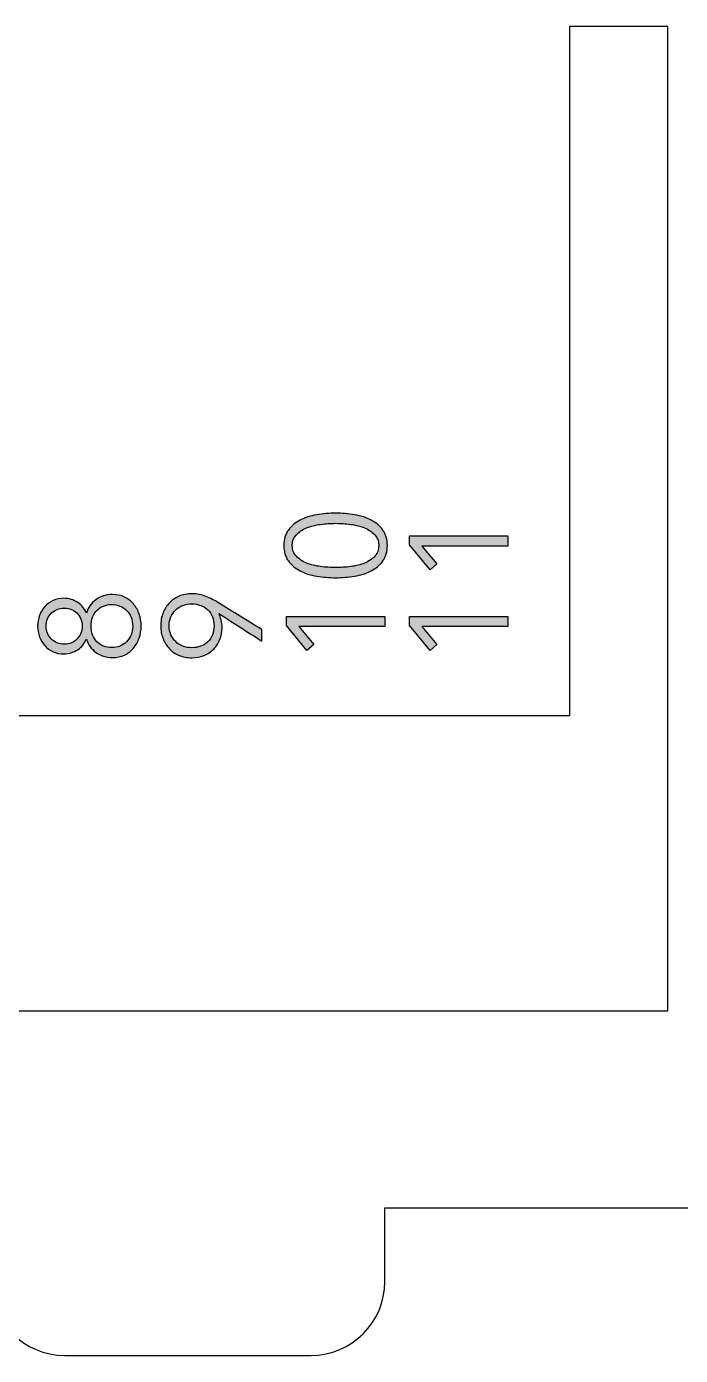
# Model space of a CAD drawing. Header units: millimetres. Extents: x 1 to 204, y 1 to 161.
# Drawn here: x 149.97 to 163.25, y 1 to 28 of the extents above; entities that cross this region are included whole.
import ezdxf

# ---------------------------------------------------------------- set-up
doc = ezdxf.new("R2010")
doc.units = ezdxf.units.MM
doc.header["$MEASUREMENT"] = 0
doc.layers.add('cut', color=1, linetype='Continuous', true_color=0xff0000)
doc.layers.add('raster', color=178, linetype='Continuous', true_color=0x000000)

msp = doc.modelspace()

# ---------------------------------------------------------------- hatches: boundary and pattern name
at = {"layer": 'raster'}
h = msp.add_hatch(color=256, dxfattribs=at)
h.paths.add_polyline_path([(155.199, 17.458), (155.2, 17.481), (155.201, 17.503), (155.202, 17.525), (155.204, 17.536), (155.205, 17.547), (155.206, 17.558), (155.208, 17.568), (155.21, 17.579), (155.212, 17.589), (155.214, 17.599), (155.217, 17.609), (155.219, 17.619), (155.222, 17.629), (155.225, 17.639), (155.228, 17.648), (155.232, 17.658), (155.235, 17.667), (155.239, 17.676), (155.243, 17.685), (155.247, 17.694), (155.251, 17.703), (155.255, 17.712), (155.26, 17.72), (155.265, 17.729), (155.269, 17.737), (155.275, 17.746), (155.28, 17.754), (155.285, 17.762), (155.291, 17.77), (155.303, 17.785), (155.315, 17.8), (155.327, 17.815), (155.34, 17.83), (155.354, 17.844), (155.368, 17.857), (155.382, 17.87), (155.397, 17.883), (155.412, 17.896), (155.428, 17.908), (155.444, 17.919), (155.46, 17.931), (155.477, 17.941), (155.495, 17.952), (155.513, 17.962), (155.531, 17.972), (155.55, 17.981), (155.569, 17.99), (155.588, 17.999), (155.608, 18.007), (155.628, 18.015), (155.648, 18.023), (155.669, 18.03), (155.69, 18.037), (155.711, 18.044), (155.732, 18.05), (155.754, 18.056), (155.777, 18.062), (155.822, 18.072), (155.869, 18.081), (155.916, 18.088), (155.964, 18.095), (156.011, 18.1), (156.059, 18.105), (156.107, 18.108), (156.156, 18.111), (156.204, 18.112), (156.253, 18.113), (156.301, 18.112), (156.35, 18.111), (156.398, 18.108), (156.446, 18.105), (156.494, 18.1), (156.541, 18.095), (156.589, 18.088), (156.636, 18.081), (156.682, 18.072), (156.727, 18.062), (156.749, 18.056), (156.771, 18.05), (156.792, 18.044), (156.814, 18.037), (156.834, 18.03), (156.855, 18.023), (156.875, 18.015), (156.895, 18.007), (156.915, 17.999), (156.934, 17.99), (156.953, 17.981), (156.972, 17.972), (156.99, 17.962), (157.008, 17.952), (157.025, 17.941), (157.042, 17.931), (157.059, 17.919), (157.075, 17.908), (157.09, 17.896), (157.106, 17.883), (157.12, 17.87), (157.135, 17.857), (157.148, 17.844), (157.162, 17.83), (157.175, 17.815), (157.187, 17.8), (157.199, 17.785), (157.21, 17.77), (157.216, 17.762), (157.221, 17.754), (157.227, 17.746), (157.232, 17.737), (157.236, 17.729), (157.241, 17.72), (157.246, 17.712), (157.25, 17.703), (157.254, 17.694), (157.258, 17.685), (157.262, 17.676), (157.266, 17.667), (157.269, 17.658), (157.272, 17.648), (157.275, 17.639), (157.278, 17.629), (157.281, 17.619), (157.284, 17.609), (157.286, 17.599), (157.288, 17.589), (157.29, 17.579), (157.292, 17.568), (157.294, 17.558), (157.295, 17.547), (157.298, 17.525), (157.299, 17.503), (157.3, 17.481), (157.301, 17.458), (157.3, 17.434), (157.299, 17.411), (157.298, 17.389), (157.295, 17.367), (157.294, 17.356), (157.292, 17.346), (157.29, 17.335), (157.288, 17.325), (157.286, 17.314), (157.284, 17.304), (157.281, 17.294), (157.278, 17.284), (157.275, 17.274), (157.272, 17.265), (157.269, 17.255), (157.266, 17.246), (157.262, 17.237), (157.258, 17.227), (157.254, 17.218), (157.25, 17.209), (157.246, 17.201), (157.241, 17.192), (157.236, 17.183), (157.232, 17.175), (157.227, 17.167), (157.221, 17.159), (157.216, 17.151), (157.21, 17.143), (157.199, 17.127), (157.187, 17.112), (157.175, 17.097), (157.162, 17.083), (157.148, 17.069), (157.135, 17.055), (157.12, 17.042), (157.106, 17.029), (157.09, 17.017), (157.075, 17.005), (157.059, 16.993), (157.042, 16.982), (157.025, 16.971), (157.008, 16.961), (156.99, 16.95), (156.972, 16.941), (156.953, 16.931), (156.934, 16.922), (156.915, 16.914), (156.895, 16.905), (156.875, 16.897), (156.855, 16.89), (156.834, 16.883), (156.814, 16.876), (156.792, 16.869), (156.771, 16.863), (156.749, 16.857), (156.727, 16.852), (156.705, 16.847), (156.682, 16.842), (156.636, 16.833), (156.589, 16.826), (156.541, 16.82), (156.494, 16.814), (156.446, 16.81), (156.398, 16.807), (156.35, 16.804), (156.301, 16.803), (156.253, 16.802), (156.204, 16.803), (156.156, 16.804), (156.107, 16.807), (156.059, 16.81), (156.011, 16.814), (155.964, 16.82), (155.916, 16.826), (155.869, 16.833), (155.822, 16.842), (155.799, 16.847), (155.777, 16.852), (155.754, 16.857), (155.732, 16.863), (155.711, 16.869), (155.69, 16.876), (155.669, 16.883), (155.648, 16.89), (155.628, 16.897), (155.608, 16.905), (155.588, 16.914), (155.569, 16.922), (155.55, 16.931), (155.531, 16.941), (155.513, 16.95), (155.495, 16.961), (155.477, 16.971), (155.46, 16.982), (155.444, 16.993), (155.428, 17.005), (155.412, 17.017), (155.397, 17.029), (155.382, 17.042), (155.368, 17.055), (155.354, 17.069), (155.34, 17.083), (155.327, 17.097), (155.315, 17.112), (155.303, 17.127), (155.291, 17.143), (155.285, 17.151), (155.28, 17.159), (155.275, 17.167), (155.269, 17.175), (155.265, 17.183), (155.26, 17.192), (155.255, 17.201), (155.251, 17.209), (155.247, 17.218), (155.243, 17.227), (155.239, 17.237), (155.235, 17.246), (155.232, 17.255), (155.228, 17.265), (155.225, 17.274), (155.222, 17.284), (155.219, 17.294), (155.217, 17.304), (155.214, 17.314), (155.212, 17.325), (155.21, 17.335), (155.208, 17.346), (155.206, 17.356), (155.205, 17.367), (155.202, 17.389), (155.201, 17.411), (155.2, 17.434)], flags=0)
h.paths.add_polyline_path([(155.371, 17.458), (155.372, 17.466), (155.372, 17.474), (155.372, 17.482), (155.373, 17.489), (155.373, 17.497), (155.374, 17.505), (155.375, 17.512), (155.377, 17.52), (155.378, 17.527), (155.379, 17.535), (155.381, 17.542), (155.383, 17.549), (155.385, 17.556), (155.387, 17.563), (155.389, 17.57), (155.392, 17.577), (155.395, 17.584), (155.397, 17.59), (155.4, 17.597), (155.403, 17.604), (155.407, 17.61), (155.41, 17.616), (155.414, 17.623), (155.418, 17.629), (155.421, 17.635), (155.426, 17.641), (155.43, 17.647), (155.434, 17.653), (155.439, 17.658), (155.443, 17.664), (155.448, 17.67), (155.453, 17.675), (155.464, 17.686), (155.475, 17.696), (155.486, 17.707), (155.497, 17.717), (155.509, 17.726), (155.521, 17.736), (155.534, 17.745), (155.547, 17.754), (155.56, 17.762), (155.573, 17.77), (155.587, 17.778), (155.602, 17.786), (155.616, 17.793), (155.631, 17.8), (155.647, 17.807), (155.662, 17.814), (155.695, 17.826), (155.728, 17.837), (155.762, 17.848), (155.797, 17.857), (155.833, 17.866), (155.87, 17.873), (155.908, 17.88), (155.946, 17.886), (156.024, 17.895), (156.101, 17.901), (156.178, 17.905), (156.215, 17.906), (156.253, 17.907), (156.29, 17.906), (156.328, 17.905), (156.404, 17.901), (156.481, 17.895), (156.558, 17.886), (156.596, 17.88), (156.634, 17.873), (156.67, 17.866), (156.706, 17.857), (156.741, 17.848), (156.774, 17.837), (156.807, 17.826), (156.823, 17.82), (156.839, 17.814), (156.855, 17.807), (156.87, 17.8), (156.885, 17.793), (156.899, 17.786), (156.913, 17.778), (156.927, 17.77), (156.94, 17.762), (156.953, 17.754), (156.966, 17.745), (156.978, 17.736), (156.99, 17.726), (157.002, 17.717), (157.013, 17.707), (157.024, 17.696), (157.035, 17.686), (157.045, 17.675), (157.05, 17.67), (157.055, 17.664), (157.06, 17.658), (157.064, 17.653), (157.068, 17.647), (157.073, 17.641), (157.077, 17.635), (157.08, 17.629), (157.084, 17.623), (157.088, 17.616), (157.091, 17.61), (157.094, 17.604), (157.097, 17.597), (157.1, 17.59), (157.103, 17.584), (157.106, 17.577), (157.108, 17.57), (157.11, 17.563), (157.112, 17.556), (157.114, 17.549), (157.116, 17.542), (157.118, 17.535), (157.119, 17.527), (157.121, 17.52), (157.122, 17.512), (157.123, 17.505), (157.124, 17.497), (157.124, 17.489), (157.125, 17.482), (157.125, 17.474), (157.126, 17.466), (157.126, 17.458), (157.126, 17.449), (157.125, 17.441), (157.125, 17.433), (157.124, 17.425), (157.124, 17.417), (157.123, 17.409), (157.122, 17.402), (157.121, 17.394), (157.119, 17.387), (157.118, 17.379), (157.116, 17.372), (157.114, 17.364), (157.112, 17.357), (157.11, 17.35), (157.108, 17.343), (157.106, 17.336), (157.103, 17.329), (157.1, 17.323), (157.097, 17.316), (157.094, 17.309), (157.091, 17.303), (157.088, 17.296), (157.084, 17.29), (157.08, 17.284), (157.077, 17.278), (157.073, 17.272), (157.068, 17.266), (157.064, 17.26), (157.06, 17.254), (157.055, 17.248), (157.05, 17.243), (157.045, 17.237), (157.035, 17.226), (157.024, 17.216), (157.013, 17.206), (157.002, 17.196), (156.99, 17.186), (156.978, 17.177), (156.966, 17.168), (156.953, 17.159), (156.94, 17.15), (156.927, 17.142), (156.913, 17.134), (156.899, 17.127), (156.885, 17.119), (156.87, 17.112), (156.855, 17.105), (156.839, 17.099), (156.823, 17.093), (156.807, 17.087), (156.791, 17.081), (156.774, 17.075), (156.741, 17.065), (156.706, 17.056), (156.67, 17.047), (156.634, 17.04), (156.596, 17.034), (156.558, 17.028), (156.481, 17.02), (156.404, 17.013), (156.328, 17.01), (156.253, 17.008), (156.178, 17.01), (156.101, 17.013), (156.024, 17.02), (155.946, 17.028), (155.908, 17.034), (155.87, 17.04), (155.833, 17.047), (155.797, 17.056), (155.762, 17.065), (155.728, 17.075), (155.695, 17.087), (155.678, 17.093), (155.662, 17.099), (155.647, 17.105), (155.631, 17.112), (155.616, 17.119), (155.602, 17.127), (155.587, 17.134), (155.573, 17.142), (155.56, 17.15), (155.547, 17.159), (155.534, 17.168), (155.521, 17.177), (155.509, 17.186), (155.497, 17.196), (155.486, 17.206), (155.475, 17.216), (155.464, 17.226), (155.453, 17.237), (155.448, 17.243), (155.443, 17.248), (155.439, 17.254), (155.434, 17.26), (155.43, 17.266), (155.426, 17.272), (155.421, 17.278), (155.418, 17.284), (155.414, 17.29), (155.41, 17.296), (155.407, 17.303), (155.403, 17.309), (155.4, 17.316), (155.397, 17.323), (155.395, 17.329), (155.392, 17.336), (155.389, 17.343), (155.387, 17.35), (155.385, 17.357), (155.383, 17.364), (155.381, 17.372), (155.379, 17.379), (155.378, 17.387), (155.377, 17.394), (155.375, 17.402), (155.374, 17.409), (155.373, 17.417), (155.373, 17.425), (155.372, 17.433), (155.372, 17.441), (155.372, 17.449)], flags=0)
for points in [[(159.75, 17.65), (159.75, 17.446), (158.001, 17.446), (158.309, 17.085), (158.168, 16.96), (157.75, 17.469), (157.75, 17.65)], [(157.25, 16.011), (157.25, 15.808), (155.501, 15.808), (155.809, 15.446), (155.668, 15.322), (155.25, 15.831), (155.25, 16.011)], [(159.75, 16.011), (159.75, 15.808), (158.001, 15.808), (158.309, 15.446), (158.168, 15.322), (157.75, 15.831), (157.75, 16.011)]]:
    msp.add_hatch(color=256, dxfattribs=at).paths.add_polyline_path(points, flags=0)
h = msp.add_hatch(color=256, dxfattribs=at)
h.paths.add_polyline_path([(153.877, 16.076), (153.871, 16.071), (153.874, 16.068), (153.876, 16.065), (153.88, 16.059), (153.884, 16.052), (153.888, 16.046), (153.891, 16.039), (153.895, 16.032), (153.898, 16.024), (153.902, 16.016), (153.905, 16.008), (153.908, 16), (153.911, 15.991), (153.914, 15.982), (153.917, 15.973), (153.92, 15.963), (153.925, 15.944), (153.93, 15.923), (153.934, 15.903), (153.937, 15.883), (153.94, 15.863), (153.942, 15.843), (153.944, 15.824), (153.945, 15.804), (153.945, 15.785), (153.945, 15.769), (153.944, 15.753), (153.943, 15.737), (153.942, 15.721), (153.941, 15.706), (153.939, 15.69), (153.936, 15.675), (153.934, 15.66), (153.931, 15.645), (153.927, 15.63), (153.924, 15.615), (153.919, 15.601), (153.915, 15.586), (153.91, 15.572), (153.905, 15.558), (153.9, 15.544), (153.894, 15.53), (153.888, 15.516), (153.882, 15.503), (153.875, 15.49), (153.868, 15.477), (153.861, 15.464), (153.853, 15.452), (153.846, 15.44), (153.838, 15.428), (153.829, 15.416), (153.821, 15.404), (153.812, 15.393), (153.803, 15.382), (153.794, 15.371), (153.784, 15.361), (153.774, 15.35), (153.764, 15.34), (153.753, 15.33), (153.743, 15.321), (153.732, 15.312), (153.72, 15.303), (153.709, 15.294), (153.697, 15.285), (153.685, 15.277), (153.673, 15.269), (153.66, 15.262), (153.647, 15.254), (153.634, 15.247), (153.621, 15.24), (153.607, 15.234), (153.593, 15.228), (153.579, 15.222), (153.565, 15.216), (153.55, 15.211), (153.535, 15.206), (153.521, 15.201), (153.506, 15.197), (153.49, 15.193), (153.475, 15.19), (153.459, 15.187), (153.444, 15.184), (153.428, 15.182), (153.412, 15.18), (153.396, 15.178), (153.379, 15.177), (153.363, 15.176), (153.346, 15.175), (153.329, 15.175), (153.312, 15.175), (153.295, 15.176), (153.278, 15.177), (153.261, 15.178), (153.245, 15.18), (153.228, 15.182), (153.212, 15.184), (153.196, 15.187), (153.18, 15.19), (153.164, 15.194), (153.149, 15.198), (153.133, 15.202), (153.118, 15.207), (153.103, 15.212), (153.088, 15.217), (153.073, 15.223), (153.059, 15.229), (153.045, 15.236), (153.031, 15.243), (153.017, 15.25), (153.004, 15.257), (152.99, 15.265), (152.978, 15.273), (152.965, 15.281), (152.953, 15.29), (152.941, 15.299), (152.929, 15.308), (152.917, 15.317), (152.906, 15.327), (152.895, 15.337), (152.885, 15.348), (152.874, 15.359), (152.864, 15.37), (152.854, 15.381), (152.845, 15.393), (152.836, 15.404), (152.827, 15.417), (152.818, 15.429), (152.809, 15.441), (152.801, 15.454), (152.793, 15.467), (152.786, 15.48), (152.778, 15.494), (152.771, 15.508), (152.764, 15.522), (152.758, 15.536), (152.752, 15.55), (152.746, 15.565), (152.74, 15.58), (152.735, 15.595), (152.73, 15.61), (152.725, 15.626), (152.721, 15.641), (152.717, 15.657), (152.714, 15.673), (152.711, 15.689), (152.708, 15.706), (152.706, 15.722), (152.704, 15.739), (152.702, 15.756), (152.701, 15.773), (152.7, 15.79), (152.699, 15.807), (152.699, 15.825), (152.699, 15.842), (152.7, 15.86), (152.701, 15.877), (152.702, 15.894), (152.704, 15.911), (152.706, 15.928), (152.708, 15.944), (152.711, 15.96), (152.714, 15.977), (152.717, 15.993), (152.721, 16.008), (152.725, 16.024), (152.73, 16.039), (152.735, 16.055), (152.74, 16.07), (152.746, 16.085), (152.752, 16.099), (152.758, 16.114), (152.764, 16.128), (152.771, 16.142), (152.778, 16.156), (152.786, 16.169), (152.793, 16.183), (152.801, 16.196), (152.809, 16.208), (152.818, 16.221), (152.827, 16.233), (152.836, 16.245), (152.845, 16.257), (152.854, 16.269), (152.864, 16.28), (152.874, 16.291), (152.885, 16.302), (152.895, 16.312), (152.906, 16.322), (152.917, 16.332), (152.929, 16.342), (152.941, 16.351), (152.953, 16.36), (152.965, 16.369), (152.978, 16.377), (152.99, 16.385), (153.004, 16.393), (153.017, 16.4), (153.031, 16.407), (153.045, 16.414), (153.059, 16.42), (153.073, 16.427), (153.088, 16.432), (153.103, 16.438), (153.118, 16.443), (153.133, 16.448), (153.149, 16.452), (153.164, 16.456), (153.18, 16.459), (153.196, 16.463), (153.212, 16.465), (153.228, 16.468), (153.245, 16.47), (153.261, 16.472), (153.278, 16.473), (153.295, 16.474), (153.312, 16.474), (153.329, 16.475), (153.348, 16.474), (153.368, 16.474), (153.387, 16.473), (153.405, 16.471), (153.424, 16.469), (153.442, 16.467), (153.461, 16.464), (153.479, 16.461), (153.497, 16.458), (153.514, 16.454), (153.532, 16.449), (153.549, 16.444), (153.567, 16.439), (153.584, 16.433), (153.601, 16.427), (153.617, 16.421), (153.65, 16.407), (153.683, 16.393), (153.715, 16.378), (153.747, 16.362), (153.779, 16.346), (153.81, 16.329), (153.841, 16.312), (153.871, 16.294), (154.75, 15.749), (154.75, 15.514)], flags=0)
h.paths.add_polyline_path([(153.329, 16.271), (153.341, 16.271), (153.353, 16.271), (153.365, 16.27), (153.376, 16.269), (153.388, 16.268), (153.399, 16.267), (153.411, 16.265), (153.422, 16.263), (153.433, 16.261), (153.444, 16.259), (153.455, 16.256), (153.466, 16.254), (153.477, 16.251), (153.487, 16.247), (153.498, 16.244), (153.508, 16.24), (153.519, 16.236), (153.529, 16.232), (153.539, 16.228), (153.549, 16.223), (153.558, 16.218), (153.568, 16.213), (153.577, 16.208), (153.586, 16.202), (153.595, 16.197), (153.604, 16.191), (153.612, 16.185), (153.621, 16.178), (153.629, 16.172), (153.637, 16.165), (153.645, 16.158), (153.653, 16.151), (153.66, 16.144), (153.667, 16.136), (153.674, 16.129), (153.681, 16.121), (153.688, 16.112), (153.694, 16.104), (153.701, 16.096), (153.707, 16.087), (153.712, 16.078), (153.718, 16.069), (153.723, 16.059), (153.729, 16.05), (153.734, 16.04), (153.738, 16.03), (153.743, 16.02), (153.747, 16.01), (153.751, 15.999), (153.755, 15.989), (153.759, 15.978), (153.762, 15.967), (153.765, 15.956), (153.768, 15.945), (153.77, 15.933), (153.773, 15.922), (153.775, 15.91), (153.776, 15.899), (153.778, 15.887), (153.779, 15.875), (153.78, 15.862), (153.781, 15.85), (153.781, 15.837), (153.781, 15.825), (153.781, 15.812), (153.781, 15.8), (153.78, 15.787), (153.779, 15.775), (153.778, 15.763), (153.776, 15.751), (153.775, 15.739), (153.773, 15.728), (153.77, 15.716), (153.768, 15.705), (153.765, 15.694), (153.762, 15.683), (153.759, 15.672), (153.755, 15.661), (153.751, 15.65), (153.747, 15.64), (153.743, 15.63), (153.738, 15.619), (153.734, 15.609), (153.729, 15.6), (153.723, 15.59), (153.718, 15.581), (153.712, 15.572), (153.707, 15.563), (153.701, 15.554), (153.694, 15.546), (153.688, 15.537), (153.681, 15.529), (153.674, 15.521), (153.667, 15.513), (153.66, 15.506), (153.653, 15.499), (153.645, 15.491), (153.637, 15.485), (153.629, 15.478), (153.621, 15.471), (153.612, 15.465), (153.604, 15.459), (153.595, 15.453), (153.586, 15.447), (153.577, 15.442), (153.568, 15.437), (153.558, 15.432), (153.549, 15.427), (153.539, 15.422), (153.529, 15.418), (153.519, 15.414), (153.508, 15.41), (153.498, 15.406), (153.487, 15.402), (153.477, 15.399), (153.466, 15.396), (153.455, 15.393), (153.444, 15.391), (153.433, 15.388), (153.422, 15.386), (153.411, 15.384), (153.399, 15.383), (153.388, 15.382), (153.376, 15.38), (153.365, 15.38), (153.353, 15.379), (153.341, 15.379), (153.329, 15.379), (153.317, 15.379), (153.305, 15.379), (153.293, 15.38), (153.282, 15.381), (153.27, 15.382), (153.259, 15.383), (153.247, 15.385), (153.236, 15.387), (153.225, 15.389), (153.213, 15.391), (153.202, 15.394), (153.191, 15.397), (153.18, 15.4), (153.17, 15.403), (153.159, 15.407), (153.148, 15.411), (153.138, 15.415), (153.127, 15.42), (153.117, 15.424), (153.107, 15.429), (153.098, 15.434), (153.088, 15.439), (153.079, 15.445), (153.07, 15.45), (153.061, 15.456), (153.052, 15.462), (153.043, 15.468), (153.035, 15.475), (153.026, 15.482), (153.018, 15.488), (153.011, 15.496), (153.003, 15.503), (152.995, 15.51), (152.988, 15.518), (152.981, 15.526), (152.974, 15.534), (152.967, 15.542), (152.961, 15.55), (152.955, 15.559), (152.948, 15.568), (152.943, 15.577), (152.937, 15.586), (152.931, 15.595), (152.926, 15.605), (152.921, 15.614), (152.916, 15.624), (152.911, 15.634), (152.907, 15.644), (152.903, 15.654), (152.899, 15.665), (152.895, 15.675), (152.891, 15.686), (152.888, 15.697), (152.885, 15.708), (152.883, 15.719), (152.88, 15.73), (152.878, 15.742), (152.876, 15.753), (152.875, 15.765), (152.874, 15.776), (152.873, 15.788), (152.872, 15.8), (152.872, 15.813), (152.871, 15.825), (152.872, 15.837), (152.872, 15.849), (152.873, 15.861), (152.874, 15.873), (152.875, 15.885), (152.876, 15.897), (152.878, 15.908), (152.88, 15.919), (152.883, 15.931), (152.885, 15.942), (152.888, 15.953), (152.891, 15.964), (152.895, 15.974), (152.899, 15.985), (152.903, 15.995), (152.907, 16.006), (152.911, 16.016), (152.916, 16.026), (152.921, 16.036), (152.926, 16.045), (152.931, 16.055), (152.937, 16.064), (152.943, 16.073), (152.948, 16.082), (152.955, 16.091), (152.961, 16.099), (152.967, 16.108), (152.974, 16.116), (152.981, 16.124), (152.988, 16.132), (152.995, 16.139), (153.003, 16.147), (153.011, 16.154), (153.018, 16.161), (153.026, 16.168), (153.035, 16.175), (153.043, 16.181), (153.052, 16.188), (153.061, 16.194), (153.07, 16.2), (153.079, 16.205), (153.088, 16.211), (153.098, 16.216), (153.107, 16.221), (153.117, 16.226), (153.127, 16.23), (153.138, 16.235), (153.148, 16.239), (153.159, 16.243), (153.17, 16.246), (153.18, 16.25), (153.191, 16.253), (153.202, 16.256), (153.213, 16.258), (153.225, 16.261), (153.236, 16.263), (153.247, 16.265), (153.259, 16.267), (153.27, 16.268), (153.282, 16.269), (153.293, 16.27), (153.305, 16.271), (153.317, 16.271)], flags=0)
h = msp.add_hatch(color=256, dxfattribs=at)
h.paths.add_polyline_path([(151.191, 16.082), (151.194, 16.092), (151.197, 16.102), (151.201, 16.112), (151.204, 16.122), (151.208, 16.132), (151.212, 16.141), (151.216, 16.151), (151.221, 16.16), (151.225, 16.17), (151.23, 16.179), (151.235, 16.188), (151.24, 16.197), (151.245, 16.206), (151.251, 16.214), (151.256, 16.223), (151.262, 16.232), (151.268, 16.24), (151.274, 16.248), (151.281, 16.257), (151.287, 16.265), (151.294, 16.273), (151.301, 16.28), (151.308, 16.288), (151.315, 16.296), (151.323, 16.303), (151.33, 16.311), (151.338, 16.318), (151.346, 16.325), (151.354, 16.332), (151.363, 16.339), (151.371, 16.346), (151.38, 16.353), (151.389, 16.36), (151.398, 16.366), (151.407, 16.372), (151.416, 16.378), (151.426, 16.384), (151.435, 16.39), (151.445, 16.395), (151.454, 16.4), (151.464, 16.405), (151.474, 16.41), (151.484, 16.414), (151.495, 16.419), (151.505, 16.423), (151.515, 16.426), (151.526, 16.43), (151.537, 16.434), (151.548, 16.437), (151.559, 16.44), (151.57, 16.443), (151.581, 16.445), (151.592, 16.448), (151.604, 16.45), (151.615, 16.452), (151.627, 16.454), (151.639, 16.455), (151.65, 16.457), (151.663, 16.458), (151.675, 16.459), (151.699, 16.46), (151.725, 16.46), (151.741, 16.46), (151.757, 16.46), (151.773, 16.459), (151.789, 16.457), (151.805, 16.455), (151.82, 16.453), (151.836, 16.45), (151.851, 16.447), (151.865, 16.444), (151.88, 16.44), (151.894, 16.436), (151.909, 16.431), (151.923, 16.426), (151.936, 16.42), (151.95, 16.415), (151.963, 16.408), (151.976, 16.402), (151.989, 16.395), (152.002, 16.387), (152.014, 16.38), (152.026, 16.372), (152.038, 16.364), (152.05, 16.356), (152.061, 16.347), (152.073, 16.338), (152.084, 16.329), (152.094, 16.32), (152.105, 16.31), (152.115, 16.3), (152.125, 16.29), (152.135, 16.279), (152.144, 16.268), (152.153, 16.257), (152.162, 16.246), (152.171, 16.234), (152.179, 16.223), (152.188, 16.211), (152.195, 16.199), (152.203, 16.186), (152.21, 16.173), (152.218, 16.16), (152.224, 16.147), (152.231, 16.134), (152.237, 16.12), (152.243, 16.106), (152.249, 16.092), (152.255, 16.078), (152.26, 16.064), (152.265, 16.049), (152.269, 16.034), (152.274, 16.019), (152.278, 16.004), (152.281, 15.989), (152.285, 15.974), (152.288, 15.959), (152.291, 15.944), (152.293, 15.929), (152.295, 15.913), (152.297, 15.898), (152.298, 15.882), (152.299, 15.867), (152.3, 15.851), (152.301, 15.835), (152.301, 15.819), (152.301, 15.803), (152.3, 15.788), (152.299, 15.772), (152.298, 15.756), (152.297, 15.741), (152.295, 15.725), (152.293, 15.71), (152.291, 15.695), (152.288, 15.679), (152.285, 15.664), (152.281, 15.649), (152.278, 15.634), (152.274, 15.619), (152.269, 15.604), (152.265, 15.59), (152.26, 15.575), (152.255, 15.56), (152.249, 15.546), (152.243, 15.532), (152.237, 15.518), (152.231, 15.504), (152.224, 15.491), (152.218, 15.478), (152.21, 15.465), (152.203, 15.452), (152.195, 15.44), (152.188, 15.428), (152.179, 15.416), (152.171, 15.404), (152.162, 15.392), (152.153, 15.381), (152.144, 15.37), (152.135, 15.359), (152.125, 15.349), (152.115, 15.338), (152.105, 15.328), (152.094, 15.319), (152.084, 15.309), (152.073, 15.3), (152.061, 15.291), (152.05, 15.283), (152.038, 15.274), (152.026, 15.266), (152.014, 15.259), (152.002, 15.251), (151.989, 15.244), (151.976, 15.237), (151.963, 15.23), (151.95, 15.224), (151.936, 15.218), (151.923, 15.212), (151.909, 15.207), (151.894, 15.203), (151.88, 15.198), (151.865, 15.195), (151.851, 15.191), (151.836, 15.188), (151.82, 15.185), (151.805, 15.183), (151.789, 15.181), (151.773, 15.18), (151.757, 15.179), (151.741, 15.178), (151.725, 15.178), (151.712, 15.178), (151.699, 15.178), (151.687, 15.179), (151.675, 15.18), (151.663, 15.181), (151.65, 15.182), (151.639, 15.183), (151.627, 15.185), (151.615, 15.187), (151.604, 15.189), (151.592, 15.191), (151.581, 15.194), (151.57, 15.197), (151.559, 15.2), (151.548, 15.203), (151.537, 15.206), (151.526, 15.21), (151.515, 15.214), (151.505, 15.218), (151.495, 15.222), (151.485, 15.226), (151.474, 15.231), (151.465, 15.235), (151.455, 15.24), (151.445, 15.245), (151.436, 15.25), (151.426, 15.256), (151.417, 15.261), (151.408, 15.267), (151.399, 15.273), (151.39, 15.279), (151.381, 15.285), (151.373, 15.292), (151.364, 15.298), (151.356, 15.305), (151.348, 15.312), (151.34, 15.319), (151.332, 15.326), (151.325, 15.333), (151.317, 15.341), (151.31, 15.348), (151.303, 15.356), (151.296, 15.364), (151.289, 15.372), (151.283, 15.38), (151.276, 15.388), (151.27, 15.397), (151.264, 15.405), (151.258, 15.414), (151.252, 15.423), (151.247, 15.432), (151.242, 15.441), (151.236, 15.45), (151.231, 15.459), (151.226, 15.468), (151.222, 15.478), (151.217, 15.487), (151.213, 15.497), (151.209, 15.507), (151.205, 15.516), (151.201, 15.526), (151.197, 15.536), (151.194, 15.546), (151.191, 15.556), (151.185, 15.556), (151.182, 15.548), (151.179, 15.54), (151.176, 15.532), (151.172, 15.523), (151.169, 15.515), (151.165, 15.507), (151.161, 15.5), (151.157, 15.492), (151.153, 15.484), (151.149, 15.477), (151.144, 15.469), (151.139, 15.462), (151.134, 15.455), (151.129, 15.448), (151.124, 15.441), (151.119, 15.434), (151.113, 15.427), (151.107, 15.42), (151.102, 15.414), (151.096, 15.407), (151.09, 15.401), (151.083, 15.394), (151.077, 15.388), (151.071, 15.382), (151.064, 15.377), (151.057, 15.371), (151.05, 15.365), (151.043, 15.36), (151.036, 15.354), (151.029, 15.349), (151.022, 15.344), (151.014, 15.339), (151.006, 15.334), (150.999, 15.329), (150.991, 15.325), (150.983, 15.32), (150.967, 15.312), (150.951, 15.304), (150.934, 15.296), (150.917, 15.289), (150.899, 15.283), (150.881, 15.277), (150.872, 15.274), (150.863, 15.272), (150.854, 15.269), (150.845, 15.267), (150.836, 15.265), (150.827, 15.263), (150.818, 15.261), (150.808, 15.26), (150.799, 15.259), (150.79, 15.257), (150.78, 15.256), (150.771, 15.256), (150.762, 15.255), (150.752, 15.255), (150.743, 15.254), (150.733, 15.254), (150.718, 15.254), (150.703, 15.255), (150.688, 15.256), (150.674, 15.257), (150.659, 15.259), (150.645, 15.261), (150.631, 15.263), (150.617, 15.266), (150.604, 15.269), (150.59, 15.272), (150.577, 15.276), (150.564, 15.28), (150.551, 15.284), (150.538, 15.289), (150.525, 15.294), (150.513, 15.299), (150.5, 15.305), (150.488, 15.311), (150.477, 15.318), (150.465, 15.324), (150.454, 15.331), (150.443, 15.338), (150.432, 15.345), (150.421, 15.353), (150.411, 15.361), (150.401, 15.369), (150.391, 15.377), (150.381, 15.386), (150.372, 15.394), (150.362, 15.403), (150.353, 15.413), (150.345, 15.422), (150.336, 15.432), (150.328, 15.442), (150.32, 15.452), (150.312, 15.463), (150.304, 15.473), (150.297, 15.484), (150.29, 15.495), (150.283, 15.506), (150.277, 15.517), (150.27, 15.529), (150.264, 15.54), (150.258, 15.552), (150.253, 15.564), (150.247, 15.577), (150.242, 15.589), (150.237, 15.602), (150.233, 15.614), (150.228, 15.627), (150.224, 15.64), (150.221, 15.653), (150.217, 15.667), (150.214, 15.68), (150.211, 15.693), (150.209, 15.707), (150.206, 15.721), (150.205, 15.734), (150.203, 15.748), (150.202, 15.762), (150.2, 15.776), (150.2, 15.79), (150.199, 15.805), (150.199, 15.819), (150.199, 15.833), (150.2, 15.847), (150.2, 15.861), (150.202, 15.875), (150.203, 15.889), (150.205, 15.903), (150.206, 15.916), (150.209, 15.93), (150.211, 15.943), (150.214, 15.957), (150.217, 15.97), (150.221, 15.983), (150.224, 15.996), (150.228, 16.009), (150.233, 16.022), (150.237, 16.035), (150.242, 16.048), (150.247, 16.061), (150.253, 16.073), (150.258, 16.085), (150.264, 16.097), (150.27, 16.109), (150.277, 16.121), (150.283, 16.132), (150.29, 16.143), (150.297, 16.154), (150.304, 16.165), (150.312, 16.176), (150.32, 16.186), (150.328, 16.196), (150.336, 16.206), (150.345, 16.216), (150.353, 16.226), (150.362, 16.235), (150.372, 16.244), (150.381, 16.253), (150.391, 16.261), (150.401, 16.27), (150.411, 16.278), (150.421, 16.286), (150.432, 16.293), (150.443, 16.301), (150.454, 16.308), (150.465, 16.314), (150.477, 16.321), (150.488, 16.327), (150.5, 16.333), (150.513, 16.339), (150.525, 16.344), (150.538, 16.35), (150.551, 16.354), (150.564, 16.359), (150.577, 16.363), (150.59, 16.367), (150.604, 16.37), (150.617, 16.373), (150.631, 16.376), (150.645, 16.378), (150.659, 16.38), (150.674, 16.381), (150.688, 16.383), (150.703, 16.383), (150.718, 16.384), (150.733, 16.384), (150.743, 16.384), (150.752, 16.384), (150.762, 16.383), (150.771, 16.383), (150.78, 16.382), (150.79, 16.381), (150.799, 16.38), (150.808, 16.379), (150.818, 16.377), (150.827, 16.375), (150.836, 16.373), (150.845, 16.371), (150.854, 16.369), (150.863, 16.367), (150.872, 16.364), (150.881, 16.362), (150.899, 16.356), (150.917, 16.349), (150.934, 16.342), (150.951, 16.335), (150.967, 16.327), (150.983, 16.318), (150.991, 16.314), (150.999, 16.309), (151.006, 16.304), (151.014, 16.299), (151.022, 16.294), (151.029, 16.289), (151.036, 16.284), (151.043, 16.279), (151.05, 16.273), (151.057, 16.268), (151.064, 16.262), (151.071, 16.256), (151.077, 16.25), (151.083, 16.244), (151.09, 16.238), (151.096, 16.231), (151.102, 16.225), (151.107, 16.218), (151.113, 16.212), (151.119, 16.205), (151.124, 16.198), (151.129, 16.191), (151.134, 16.184), (151.139, 16.176), (151.144, 16.169), (151.149, 16.162), (151.153, 16.154), (151.157, 16.147), (151.161, 16.139), (151.165, 16.131), (151.169, 16.123), (151.172, 16.115), (151.176, 16.107), (151.179, 16.099), (151.182, 16.09), (151.185, 16.082)], flags=0)
h.paths.add_polyline_path([(151.702, 15.381), (151.691, 15.381), (151.68, 15.382), (151.669, 15.382), (151.658, 15.383), (151.647, 15.384), (151.636, 15.386), (151.626, 15.387), (151.615, 15.389), (151.605, 15.391), (151.595, 15.393), (151.584, 15.396), (151.574, 15.399), (151.564, 15.402), (151.555, 15.405), (151.545, 15.409), (151.535, 15.412), (151.526, 15.416), (151.517, 15.421), (151.507, 15.425), (151.498, 15.43), (151.49, 15.434), (151.481, 15.44), (151.472, 15.445), (151.464, 15.45), (151.456, 15.456), (151.448, 15.462), (151.44, 15.468), (151.432, 15.474), (151.424, 15.481), (151.417, 15.487), (151.41, 15.494), (151.403, 15.501), (151.396, 15.509), (151.389, 15.516), (151.382, 15.524), (151.376, 15.532), (151.37, 15.54), (151.364, 15.548), (151.358, 15.556), (151.352, 15.565), (151.347, 15.574), (151.342, 15.583), (151.337, 15.592), (151.332, 15.601), (151.328, 15.61), (151.323, 15.62), (151.319, 15.63), (151.315, 15.64), (151.311, 15.65), (151.308, 15.66), (151.304, 15.671), (151.301, 15.681), (151.299, 15.692), (151.296, 15.703), (151.294, 15.714), (151.292, 15.725), (151.29, 15.736), (151.288, 15.748), (151.287, 15.759), (151.286, 15.771), (151.285, 15.783), (151.284, 15.795), (151.284, 15.807), (151.284, 15.819), (151.284, 15.831), (151.284, 15.844), (151.285, 15.856), (151.286, 15.867), (151.287, 15.879), (151.288, 15.891), (151.29, 15.902), (151.292, 15.913), (151.294, 15.925), (151.296, 15.936), (151.299, 15.946), (151.301, 15.957), (151.304, 15.968), (151.308, 15.978), (151.311, 15.988), (151.315, 15.999), (151.319, 16.009), (151.323, 16.018), (151.328, 16.028), (151.332, 16.037), (151.337, 16.047), (151.342, 16.056), (151.347, 16.065), (151.352, 16.073), (151.358, 16.082), (151.364, 16.09), (151.37, 16.099), (151.376, 16.107), (151.382, 16.114), (151.389, 16.122), (151.396, 16.13), (151.403, 16.137), (151.41, 16.144), (151.417, 16.151), (151.424, 16.158), (151.432, 16.164), (151.44, 16.171), (151.448, 16.177), (151.456, 16.183), (151.464, 16.188), (151.472, 16.194), (151.481, 16.199), (151.49, 16.204), (151.498, 16.209), (151.507, 16.213), (151.517, 16.218), (151.526, 16.222), (151.535, 16.226), (151.545, 16.23), (151.555, 16.233), (151.564, 16.237), (151.574, 16.24), (151.584, 16.242), (151.595, 16.245), (151.605, 16.247), (151.615, 16.249), (151.626, 16.251), (151.636, 16.253), (151.647, 16.254), (151.658, 16.255), (151.669, 16.256), (151.68, 16.257), (151.691, 16.257), (151.702, 16.257), (151.713, 16.257), (151.724, 16.257), (151.735, 16.256), (151.746, 16.255), (151.757, 16.254), (151.768, 16.253), (151.779, 16.251), (151.79, 16.249), (151.8, 16.247), (151.811, 16.245), (151.821, 16.242), (151.831, 16.24), (151.841, 16.237), (151.852, 16.233), (151.862, 16.23), (151.871, 16.226), (151.881, 16.222), (151.891, 16.218), (151.9, 16.213), (151.91, 16.209), (151.919, 16.204), (151.928, 16.199), (151.936, 16.194), (151.945, 16.188), (151.953, 16.183), (151.962, 16.177), (151.97, 16.171), (151.977, 16.164), (151.985, 16.158), (151.993, 16.151), (152, 16.144), (152.007, 16.137), (152.014, 16.13), (152.021, 16.122), (152.027, 16.114), (152.034, 16.107), (152.04, 16.099), (152.046, 16.09), (152.052, 16.082), (152.058, 16.073), (152.063, 16.065), (152.068, 16.056), (152.073, 16.047), (152.078, 16.037), (152.083, 16.028), (152.088, 16.018), (152.092, 16.009), (152.096, 15.999), (152.1, 15.988), (152.104, 15.978), (152.107, 15.968), (152.11, 15.957), (152.113, 15.946), (152.116, 15.936), (152.118, 15.925), (152.12, 15.913), (152.122, 15.902), (152.124, 15.891), (152.125, 15.879), (152.127, 15.867), (152.127, 15.856), (152.128, 15.844), (152.128, 15.831), (152.129, 15.819), (152.128, 15.807), (152.128, 15.795), (152.127, 15.783), (152.127, 15.771), (152.125, 15.759), (152.124, 15.748), (152.122, 15.736), (152.12, 15.725), (152.118, 15.714), (152.116, 15.703), (152.113, 15.692), (152.11, 15.681), (152.107, 15.671), (152.104, 15.66), (152.1, 15.65), (152.096, 15.64), (152.092, 15.63), (152.088, 15.62), (152.083, 15.61), (152.078, 15.601), (152.073, 15.592), (152.068, 15.583), (152.063, 15.574), (152.058, 15.565), (152.052, 15.556), (152.046, 15.548), (152.04, 15.54), (152.034, 15.532), (152.027, 15.524), (152.021, 15.516), (152.014, 15.509), (152.007, 15.501), (152, 15.494), (151.993, 15.487), (151.985, 15.481), (151.977, 15.474), (151.97, 15.468), (151.962, 15.462), (151.953, 15.456), (151.945, 15.45), (151.936, 15.445), (151.928, 15.44), (151.919, 15.434), (151.91, 15.43), (151.9, 15.425), (151.891, 15.421), (151.881, 15.416), (151.871, 15.412), (151.862, 15.409), (151.852, 15.405), (151.841, 15.402), (151.831, 15.399), (151.821, 15.396), (151.811, 15.393), (151.8, 15.391), (151.79, 15.389), (151.779, 15.387), (151.768, 15.386), (151.757, 15.384), (151.746, 15.383), (151.735, 15.382), (151.724, 15.382), (151.713, 15.381)], flags=0)
h.paths.add_polyline_path([(150.744, 15.452), (150.735, 15.452), (150.725, 15.452), (150.715, 15.453), (150.705, 15.454), (150.696, 15.455), (150.686, 15.456), (150.677, 15.457), (150.668, 15.459), (150.658, 15.461), (150.649, 15.463), (150.64, 15.465), (150.631, 15.468), (150.622, 15.471), (150.614, 15.474), (150.605, 15.477), (150.596, 15.48), (150.587, 15.484), (150.579, 15.488), (150.571, 15.492), (150.563, 15.496), (150.555, 15.5), (150.547, 15.504), (150.539, 15.509), (150.532, 15.514), (150.524, 15.519), (150.517, 15.524), (150.51, 15.529), (150.503, 15.535), (150.497, 15.54), (150.49, 15.546), (150.484, 15.552), (150.477, 15.558), (150.471, 15.564), (150.465, 15.571), (150.46, 15.577), (150.454, 15.584), (150.449, 15.59), (150.443, 15.597), (150.438, 15.604), (150.433, 15.612), (150.428, 15.619), (150.424, 15.626), (150.419, 15.634), (150.415, 15.642), (150.411, 15.649), (150.407, 15.657), (150.403, 15.665), (150.4, 15.674), (150.396, 15.682), (150.393, 15.691), (150.39, 15.699), (150.387, 15.708), (150.385, 15.716), (150.383, 15.725), (150.38, 15.734), (150.379, 15.743), (150.377, 15.752), (150.375, 15.762), (150.374, 15.771), (150.373, 15.78), (150.372, 15.79), (150.372, 15.8), (150.372, 15.809), (150.371, 15.819), (150.372, 15.829), (150.372, 15.839), (150.372, 15.848), (150.373, 15.858), (150.374, 15.867), (150.375, 15.877), (150.377, 15.886), (150.379, 15.895), (150.38, 15.904), (150.383, 15.913), (150.385, 15.922), (150.387, 15.931), (150.39, 15.939), (150.393, 15.948), (150.396, 15.956), (150.4, 15.965), (150.403, 15.973), (150.407, 15.981), (150.411, 15.989), (150.415, 15.997), (150.419, 16.005), (150.424, 16.012), (150.428, 16.02), (150.433, 16.027), (150.438, 16.034), (150.443, 16.041), (150.449, 16.048), (150.454, 16.055), (150.46, 16.061), (150.465, 16.068), (150.471, 16.074), (150.477, 16.081), (150.484, 16.087), (150.49, 16.093), (150.497, 16.098), (150.503, 16.104), (150.51, 16.109), (150.517, 16.115), (150.524, 16.12), (150.532, 16.125), (150.539, 16.129), (150.547, 16.134), (150.555, 16.138), (150.563, 16.143), (150.571, 16.147), (150.579, 16.151), (150.587, 16.155), (150.596, 16.158), (150.605, 16.162), (150.614, 16.165), (150.622, 16.168), (150.631, 16.171), (150.64, 16.173), (150.649, 16.175), (150.658, 16.178), (150.668, 16.179), (150.677, 16.181), (150.686, 16.182), (150.696, 16.184), (150.705, 16.185), (150.715, 16.185), (150.725, 16.186), (150.735, 16.186), (150.744, 16.186), (150.754, 16.186), (150.764, 16.186), (150.774, 16.185), (150.783, 16.185), (150.792, 16.184), (150.802, 16.182), (150.811, 16.181), (150.82, 16.179), (150.829, 16.178), (150.838, 16.175), (150.846, 16.173), (150.855, 16.171), (150.864, 16.168), (150.872, 16.165), (150.88, 16.162), (150.888, 16.158), (150.896, 16.155), (150.904, 16.151), (150.912, 16.147), (150.92, 16.143), (150.927, 16.138), (150.935, 16.134), (150.942, 16.129), (150.949, 16.124), (150.956, 16.119), (150.963, 16.114), (150.97, 16.109), (150.976, 16.103), (150.983, 16.097), (150.989, 16.091), (150.995, 16.085), (151.001, 16.079), (151.007, 16.073), (151.013, 16.066), (151.019, 16.059), (151.024, 16.053), (151.029, 16.046), (151.034, 16.039), (151.039, 16.032), (151.044, 16.024), (151.049, 16.017), (151.053, 16.009), (151.057, 16.002), (151.062, 15.994), (151.065, 15.986), (151.069, 15.978), (151.073, 15.97), (151.076, 15.962), (151.08, 15.954), (151.083, 15.945), (151.085, 15.937), (151.088, 15.928), (151.09, 15.919), (151.093, 15.911), (151.095, 15.902), (151.096, 15.893), (151.098, 15.884), (151.099, 15.875), (151.1, 15.866), (151.101, 15.857), (151.102, 15.847), (151.103, 15.838), (151.103, 15.829), (151.103, 15.819), (151.103, 15.81), (151.103, 15.8), (151.102, 15.791), (151.101, 15.782), (151.1, 15.773), (151.099, 15.763), (151.098, 15.754), (151.096, 15.745), (151.095, 15.737), (151.093, 15.728), (151.09, 15.719), (151.088, 15.71), (151.085, 15.702), (151.083, 15.693), (151.08, 15.685), (151.076, 15.677), (151.073, 15.668), (151.069, 15.66), (151.065, 15.652), (151.062, 15.644), (151.057, 15.637), (151.053, 15.629), (151.049, 15.621), (151.044, 15.614), (151.039, 15.607), (151.034, 15.6), (151.029, 15.593), (151.024, 15.586), (151.019, 15.579), (151.013, 15.572), (151.007, 15.566), (151.001, 15.559), (150.995, 15.553), (150.989, 15.547), (150.983, 15.541), (150.976, 15.535), (150.97, 15.53), (150.963, 15.524), (150.956, 15.519), (150.949, 15.514), (150.942, 15.509), (150.935, 15.505), (150.927, 15.5), (150.92, 15.496), (150.912, 15.492), (150.904, 15.488), (150.896, 15.484), (150.888, 15.48), (150.88, 15.477), (150.872, 15.474), (150.864, 15.471), (150.855, 15.468), (150.846, 15.465), (150.838, 15.463), (150.829, 15.461), (150.82, 15.459), (150.811, 15.457), (150.802, 15.456), (150.792, 15.455), (150.783, 15.454), (150.774, 15.453), (150.764, 15.452), (150.754, 15.452)], flags=0)

# ---------------------------------------------------------------- linework, layer by layer
at = {"layer": 'cut'}
for p, q in [((129.25, 14), (161, 14)), ((129.25, 8), (163, 8)), ((157.25, 2.5), (157.25, 4)), ((157.25, 4), (174.5, 4)), ((150.75, 1), (155.75, 1))]:
    msp.add_line(p, q, dxfattribs=at)
msp.add_lwpolyline([(163, 8), (163, 28), (161, 28), (161, 14)], dxfattribs=at)
for centre, start, end in [((150.75, 2.5), 180, 270), ((155.75, 2.5), 270, 0)]:
    msp.add_arc(centre, 1.5, start, end, dxfattribs=at)
at = {"layer": 'raster'}
for points in [[(159.75, 17.65), (159.75, 17.446), (158.001, 17.446), (158.309, 17.085), (158.168, 16.96), (157.75, 17.469), (157.75, 17.65)], [(157.25, 16.011), (157.25, 15.808), (155.501, 15.808), (155.809, 15.446), (155.668, 15.322), (155.25, 15.831), (155.25, 16.011)], [(159.75, 16.011), (159.75, 15.808), (158.001, 15.808), (158.309, 15.446), (158.168, 15.322), (157.75, 15.831), (157.75, 16.011)]]:
    msp.add_lwpolyline(points, close=True, dxfattribs=at)
for points, knots in [([(155.199, 17.458), (155.199, 17.582), (155.23, 17.686), (155.291, 17.77), (155.352, 17.854), (155.432, 17.921), (155.531, 17.972), (155.63, 18.023), (155.742, 18.059), (155.869, 18.081), (155.995, 18.102), (156.123, 18.113), (156.253, 18.113), (156.383, 18.113), (156.51, 18.102), (156.636, 18.081), (156.761, 18.059), (156.873, 18.023), (156.972, 17.972), (157.071, 17.921), (157.15, 17.854), (157.21, 17.77), (157.271, 17.686), (157.301, 17.582), (157.301, 17.458), (157.301, 17.331), (157.271, 17.226), (157.21, 17.143), (157.15, 17.059), (157.071, 16.992), (156.972, 16.941), (156.873, 16.89), (156.761, 16.854), (156.636, 16.833), (156.51, 16.813), (156.383, 16.802), (156.253, 16.802), (156.123, 16.802), (155.995, 16.813), (155.869, 16.833), (155.742, 16.854), (155.63, 16.89), (155.531, 16.941), (155.432, 16.992), (155.352, 17.059), (155.291, 17.143), (155.23, 17.226), (155.199, 17.331), (155.199, 17.458)], [0, 0, 0, 0, 1, 1, 1, 2, 2, 2, 3, 3, 3, 4, 4, 4, 5, 5, 5, 6, 6, 6, 7, 7, 7, 8, 8, 8, 9, 9, 9, 10, 10, 10, 11, 11, 11, 12, 12, 12, 13, 13, 13, 14, 14, 14, 15, 15, 15, 16, 16, 16, 16]), ([(155.371, 17.458), (155.371, 17.369), (155.399, 17.296), (155.453, 17.237), (155.508, 17.179), (155.578, 17.133), (155.662, 17.099), (155.747, 17.065), (155.842, 17.041), (155.946, 17.028), (156.051, 17.015), (156.153, 17.008), (156.253, 17.008), (156.353, 17.008), (156.454, 17.015), (156.558, 17.028), (156.661, 17.041), (156.755, 17.065), (156.839, 17.099), (156.923, 17.133), (156.992, 17.179), (157.045, 17.237), (157.099, 17.296), (157.126, 17.369), (157.126, 17.458), (157.126, 17.544), (157.099, 17.617), (157.045, 17.675), (156.992, 17.734), (156.923, 17.78), (156.839, 17.814), (156.755, 17.847), (156.661, 17.871), (156.558, 17.886), (156.454, 17.9), (156.353, 17.907), (156.253, 17.907), (156.153, 17.907), (156.051, 17.9), (155.946, 17.886), (155.842, 17.871), (155.747, 17.847), (155.662, 17.814), (155.578, 17.78), (155.508, 17.734), (155.453, 17.675), (155.399, 17.617), (155.371, 17.544), (155.371, 17.458)], [0, 0, 0, 0, 1, 1, 1, 2, 2, 2, 3, 3, 3, 4, 4, 4, 5, 5, 5, 6, 6, 6, 7, 7, 7, 8, 8, 8, 9, 9, 9, 10, 10, 10, 11, 11, 11, 12, 12, 12, 13, 13, 13, 14, 14, 14, 15, 15, 15, 16, 16, 16, 16]), ([(153.877, 16.076), (153.894, 16.04), (153.912, 15.998), (153.925, 15.944), (153.938, 15.889), (153.945, 15.836), (153.945, 15.785), (153.945, 15.699), (153.93, 15.618), (153.9, 15.544), (153.87, 15.469), (153.828, 15.405), (153.774, 15.35), (153.72, 15.296), (153.655, 15.253), (153.579, 15.222), (153.503, 15.191), (153.419, 15.175), (153.329, 15.175), (153.237, 15.175), (153.152, 15.191), (153.073, 15.223), (152.995, 15.255), (152.929, 15.3), (152.874, 15.359), (152.82, 15.417), (152.777, 15.486), (152.746, 15.565), (152.715, 15.644), (152.699, 15.731), (152.699, 15.825), (152.699, 15.919), (152.715, 16.006), (152.746, 16.085), (152.777, 16.164), (152.82, 16.233), (152.874, 16.291), (152.929, 16.349), (152.995, 16.395), (153.073, 16.427), (153.152, 16.459), (153.237, 16.475), (153.329, 16.475), (153.433, 16.475), (153.529, 16.457), (153.617, 16.421), (153.706, 16.385), (153.79, 16.343), (153.871, 16.294), (154.164, 16.112), (154.457, 15.93), (154.75, 15.749), (154.75, 15.67), (154.75, 15.592), (154.75, 15.514), (154.459, 15.702), (154.168, 15.889), (153.877, 16.076)], [0, 0, 0, 0, 1.052632, 1.052632, 1.052632, 2.105263, 2.105263, 2.105263, 3.157895, 3.157895, 3.157895, 4.210526, 4.210526, 4.210526, 5.263158, 5.263158, 5.263158, 6.315789, 6.315789, 6.315789, 7.368421, 7.368421, 7.368421, 8.421053, 8.421053, 8.421053, 9.473684, 9.473684, 9.473684, 10.526316, 10.526316, 10.526316, 11.578947, 11.578947, 11.578947, 12.631579, 12.631579, 12.631579, 13.684211, 13.684211, 13.684211, 14.736842, 14.736842, 14.736842, 15.789474, 15.789474, 15.789474, 16.842105, 16.842105, 16.842105, 17.894737, 17.894737, 17.894737, 18.947368, 18.947368, 18.947368, 20, 20, 20, 20]), ([(151.191, 16.082), (151.223, 16.191), (151.286, 16.282), (151.38, 16.353), (151.474, 16.425), (151.589, 16.46), (151.725, 16.46), (151.813, 16.46), (151.893, 16.443), (151.963, 16.408), (152.034, 16.373), (152.094, 16.327), (152.144, 16.268), (152.194, 16.21), (152.233, 16.142), (152.26, 16.064), (152.287, 15.985), (152.301, 15.904), (152.301, 15.819), (152.301, 15.734), (152.287, 15.653), (152.26, 15.575), (152.233, 15.497), (152.194, 15.428), (152.144, 15.37), (152.094, 15.312), (152.034, 15.265), (151.963, 15.23), (151.893, 15.195), (151.813, 15.178), (151.725, 15.178), (151.657, 15.178), (151.594, 15.187), (151.537, 15.206), (151.479, 15.225), (151.427, 15.251), (151.381, 15.285), (151.335, 15.319), (151.296, 15.359), (151.264, 15.405), (151.232, 15.452), (151.208, 15.502), (151.185, 15.556), (151.17, 15.511), (151.148, 15.47), (151.119, 15.434), (151.089, 15.397), (151.055, 15.365), (151.014, 15.339), (150.974, 15.313), (150.929, 15.292), (150.881, 15.277), (150.833, 15.262), (150.784, 15.254), (150.733, 15.254), (150.652, 15.254), (150.579, 15.269), (150.513, 15.299), (150.447, 15.33), (150.391, 15.371), (150.345, 15.422), (150.298, 15.474), (150.263, 15.534), (150.237, 15.602), (150.212, 15.669), (150.199, 15.742), (150.199, 15.819), (150.199, 15.895), (150.212, 15.967), (150.237, 16.035), (150.263, 16.104), (150.298, 16.164), (150.345, 16.216), (150.391, 16.268), (150.447, 16.309), (150.513, 16.339), (150.579, 16.369), (150.652, 16.384), (150.733, 16.384), (150.784, 16.384), (150.833, 16.377), (150.881, 16.362), (150.929, 16.347), (150.974, 16.326), (151.014, 16.299), (151.055, 16.273), (151.089, 16.242), (151.119, 16.205), (151.148, 16.168), (151.17, 16.127), (151.191, 16.082)], [0, 0, 0, 0, 1.032258, 1.032258, 1.032258, 2.064516, 2.064516, 2.064516, 3.096774, 3.096774, 3.096774, 4.129032, 4.129032, 4.129032, 5.16129, 5.16129, 5.16129, 6.193548, 6.193548, 6.193548, 7.225806, 7.225806, 7.225806, 8.258065, 8.258065, 8.258065, 9.290323, 9.290323, 9.290323, 10.322581, 10.322581, 10.322581, 11.354839, 11.354839, 11.354839, 12.387097, 12.387097, 12.387097, 13.419355, 13.419355, 13.419355, 15.483871, 15.483871, 15.483871, 16.516129, 16.516129, 16.516129, 17.548387, 17.548387, 17.548387, 18.580645, 18.580645, 18.580645, 19.612903, 19.612903, 19.612903, 20.645161, 20.645161, 20.645161, 21.677419, 21.677419, 21.677419, 22.709677, 22.709677, 22.709677, 23.741935, 23.741935, 23.741935, 24.774194, 24.774194, 24.774194, 25.806452, 25.806452, 25.806452, 26.83871, 26.83871, 26.83871, 27.870968, 27.870968, 27.870968, 28.903226, 28.903226, 28.903226, 29.935484, 29.935484, 29.935484, 30.967742, 30.967742, 30.967742, 32, 32, 32, 32]), ([(151.702, 15.381), (151.762, 15.381), (151.819, 15.392), (151.871, 15.412), (151.924, 15.433), (151.969, 15.463), (152.007, 15.501), (152.045, 15.54), (152.074, 15.586), (152.096, 15.64), (152.118, 15.694), (152.129, 15.753), (152.129, 15.819), (152.129, 15.885), (152.118, 15.945), (152.096, 15.999), (152.074, 16.052), (152.045, 16.098), (152.007, 16.137), (151.969, 16.176), (151.924, 16.205), (151.871, 16.226), (151.819, 16.247), (151.762, 16.257), (151.702, 16.257), (151.642, 16.257), (151.586, 16.247), (151.535, 16.226), (151.484, 16.205), (151.44, 16.176), (151.403, 16.137), (151.365, 16.098), (151.336, 16.052), (151.315, 15.999), (151.294, 15.945), (151.284, 15.885), (151.284, 15.819), (151.284, 15.753), (151.294, 15.694), (151.315, 15.64), (151.336, 15.586), (151.365, 15.54), (151.403, 15.501), (151.44, 15.463), (151.484, 15.433), (151.535, 15.412), (151.586, 15.392), (151.642, 15.381), (151.702, 15.381)], [0, 0, 0, 0, 1, 1, 1, 2, 2, 2, 3, 3, 3, 4, 4, 4, 5, 5, 5, 6, 6, 6, 7, 7, 7, 8, 8, 8, 9, 9, 9, 10, 10, 10, 11, 11, 11, 12, 12, 12, 13, 13, 13, 14, 14, 14, 15, 15, 15, 16, 16, 16, 16]), ([(153.329, 16.271), (153.265, 16.271), (153.205, 16.26), (153.148, 16.239), (153.092, 16.217), (153.043, 16.186), (153.003, 16.147), (152.962, 16.107), (152.93, 16.06), (152.907, 16.006), (152.883, 15.951), (152.871, 15.891), (152.871, 15.825), (152.871, 15.759), (152.883, 15.699), (152.907, 15.644), (152.93, 15.589), (152.962, 15.542), (153.003, 15.503), (153.043, 15.463), (153.092, 15.433), (153.148, 15.411), (153.205, 15.389), (153.265, 15.379), (153.329, 15.379), (153.393, 15.379), (153.453, 15.389), (153.508, 15.41), (153.564, 15.43), (153.612, 15.46), (153.653, 15.499), (153.693, 15.537), (153.725, 15.584), (153.747, 15.64), (153.77, 15.695), (153.781, 15.757), (153.781, 15.825), (153.781, 15.893), (153.77, 15.954), (153.747, 16.01), (153.725, 16.065), (153.693, 16.113), (153.653, 16.151), (153.612, 16.19), (153.564, 16.219), (153.508, 16.24), (153.453, 16.261), (153.393, 16.271), (153.329, 16.271)], [0, 0, 0, 0, 1, 1, 1, 2, 2, 2, 3, 3, 3, 4, 4, 4, 5, 5, 5, 6, 6, 6, 7, 7, 7, 8, 8, 8, 9, 9, 9, 10, 10, 10, 11, 11, 11, 12, 12, 12, 13, 13, 13, 14, 14, 14, 15, 15, 15, 16, 16, 16, 16]), ([(150.744, 15.452), (150.797, 15.452), (150.845, 15.461), (150.888, 15.48), (150.932, 15.499), (150.969, 15.525), (151.001, 15.559), (151.033, 15.593), (151.058, 15.632), (151.076, 15.677), (151.094, 15.721), (151.103, 15.768), (151.103, 15.819), (151.103, 15.87), (151.094, 15.918), (151.076, 15.962), (151.058, 16.006), (151.033, 16.045), (151.001, 16.079), (150.969, 16.113), (150.932, 16.139), (150.888, 16.158), (150.845, 16.177), (150.797, 16.186), (150.744, 16.186), (150.692, 16.186), (150.642, 16.177), (150.596, 16.158), (150.55, 16.139), (150.51, 16.113), (150.477, 16.081), (150.444, 16.048), (150.419, 16.009), (150.4, 15.965), (150.381, 15.92), (150.371, 15.872), (150.371, 15.819), (150.371, 15.766), (150.381, 15.718), (150.4, 15.674), (150.419, 15.629), (150.444, 15.591), (150.477, 15.558), (150.51, 15.525), (150.55, 15.499), (150.596, 15.48), (150.642, 15.461), (150.692, 15.452), (150.744, 15.452)], [0, 0, 0, 0, 1, 1, 1, 2, 2, 2, 3, 3, 3, 4, 4, 4, 5, 5, 5, 6, 6, 6, 7, 7, 7, 8, 8, 8, 9, 9, 9, 10, 10, 10, 11, 11, 11, 12, 12, 12, 13, 13, 13, 14, 14, 14, 15, 15, 15, 16, 16, 16, 16])]:
    msp.add_open_spline(points, degree=3, knots=knots, dxfattribs=at)

doc.saveas('drawing.dxf')
